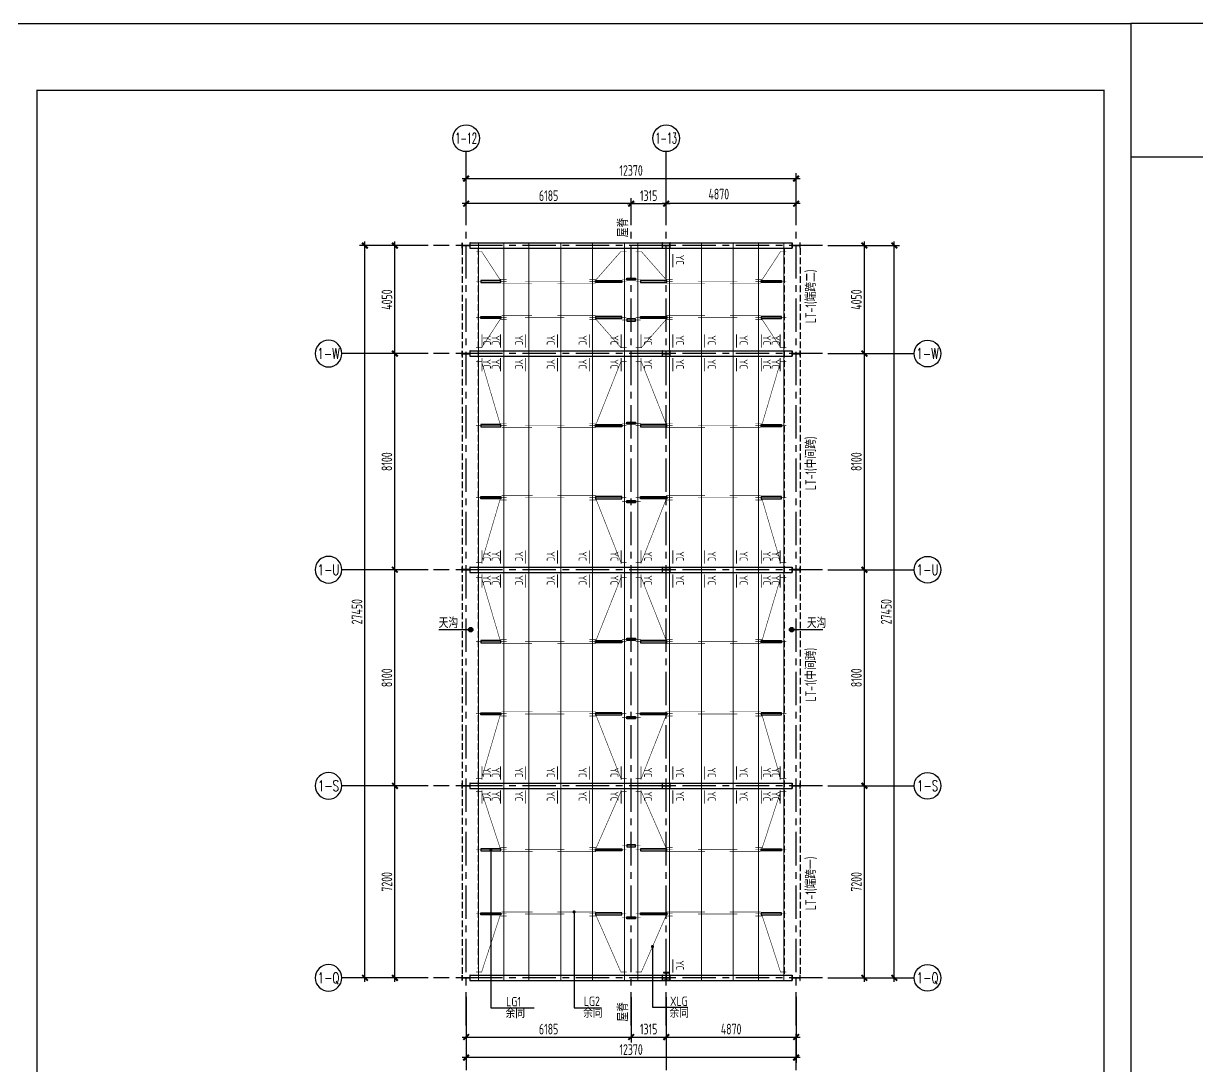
# Model space of a CAD drawing. Extents: x -321761 to 1215725, y 241863 to 438812.
# Drawn here: x 892213 to 936225, y 262166 to 301263 of the extents above; entities that cross this region are included whole.
import ezdxf
from ezdxf.enums import TextEntityAlignment as Align

# ---------------------------------------------------------------- set-up
doc = ezdxf.new("R2010")
doc.units = 0
doc.header["$LTSCALE"] = 1000
doc.linetypes.add('CENTER', pattern=[2, 1.25, -0.25, 0.25, -0.25])
doc.linetypes.add('DASH', pattern=[0.35, 0.25, -0.1])
doc.layers.get('0').update_dxf_attribs({"linetype": 'CONTINUOUS'})
doc.layers.get('Defpoints').update_dxf_attribs({"linetype": 'CONTINUOUS'})
for name, color, linetype in [('10014', 2, 'CONTINUOUS'), ('AXIS', 253, 'CENTER'), ('AXIS_NUM', 7, 'CONTINUOUS'), ('BORDER', 7, 'CONTINUOUS'), ('DIM', 3, 'CONTINUOUS'), ('DIM_LEAD', 3, 'CONTINUOUS'), ('PUB_TEXT', 7, 'CONTINUOUS'), ('图层3', 6, 'CENTER'), ('图层8', 3, 'CENTER'), ('屋面隅撑', 1, 'CONTINUOUS'), ('柱子', 3, 'CONTINUOUS'), ('标注文字', 3, 'CONTINUOUS'), ('檩条拉条', 253, 'CONTINUOUS')]:
    doc.layers.add(name, color=color, linetype=linetype)
doc.styles.add('TESSDREN', font='tssdeng.shx', dxfattribs={"width": 0.7, "height": 300, "bigfont": 'tssdchn.shx'})
doc.styles.add('TSSD_Axis', font='Complex.shx', dxfattribs={"width": 0.7, "bigfont": 'hztxt.shx'})
doc.styles.add('TSSD_Dimension', font='Tssdeng.shx', dxfattribs={"width": 0.7, "bigfont": 'hztxt.shx'})
doc.styles.add('TSSD_Rein', font='Tssdeng.shx', dxfattribs={"width": 0.7, "bigfont": 'hztxt.shx'})
doc.dimstyles.new('TSSD_100_100$0', dxfattribs={"dimtxt": 300, "dimasz": 100, "dimexe": 100, "dimexo": 300, "dimgap": 100, "dimtad": 1, "dimdec": 0, "dimzin": 0, "dimdsep": 46, "dimtxsty": 'TSSD_Dimension', "dimblk": 'ARCHTICK', "dimcen": 0, "dimdle": 100, "dimclrd": 3, "dimclre": 3, "dimclrt": 7, "dimazin": 0, "dimtfac": 1, "dimtdec": 0, "dimtix": 1, "dimtmove": 2, "dimatfit": 3, "dimldrblk": 'ARCHTICK', "dimfxl": 1, "dimtolj": 1, "dimtzin": 0, "dimarcsym": 0})

# ---------------------------------------------------------------- blocks, each defined once
blk = doc.blocks.new('ts_axno')
at = {"color": 0, "linetype": 'ByBlock', "lineweight": -2}
blk.add_circle((0, 0), 0.5, dxfattribs=at)
at = {"color": 0, "linetype": 'ByBlock', "lineweight": -2, "style": 'TSSD_Axis', "width": 0.7}
blk.add_attdef('A', text='', height=0.6, dxfattribs=at).set_placement((0, 0), align=Align.MIDDLE_CENTER)
blk = doc.blocks.new('_ArchTick')
at = {"color": 0, "linetype": 'ByBlock', "const_width": 0.5}
blk.add_lwpolyline([(-0.71, -0.71), (0.71, 0.71)], dxfattribs=at)
blk = doc.blocks.new('*D459')
at = {"layer": 'Defpoints', "color": 0}
for p in [(921966, 272688), (923737, 272688), (921966, 265488)]:
    blk.add_point(p, dxfattribs=at)
at = {"layer": 'DIM', "color": 3, "lineweight": -2}
for p, q in [((922366, 272688), (923937, 272688)), ((923737, 265338), (923737, 272838)), ((922366, 265488), (923937, 265488))]:
    blk.add_line(p, q, dxfattribs=at)
at = {"layer": 'DIM', "color": 3, "lineweight": -2, "xscale": 150, "yscale": 150, "zscale": 150}
for p, rotation in [((923737, 272688), 90), ((923737, 265488), 270)]:
    blk.add_blockref('_ArchTick', p, dxfattribs=dict(at, rotation=rotation))
at = {"layer": 'DIM', "color": 7, "insert": (923437, 269088), "char_height": 400, "attachment_point": 5, "rotation": 90, "style": 'TSSD_Dimension'}
blk.add_mtext('\\A1;7200', dxfattribs=at)
blk = doc.blocks.new('*D460')
at = {"layer": 'Defpoints', "color": 0}
for p in [(921966, 280788), (923737, 280788), (921966, 272688)]:
    blk.add_point(p, dxfattribs=at)
at = {"layer": 'DIM', "color": 3, "lineweight": -2}
for p, q in [((923737, 272538), (923737, 280938)), ((922366, 280788), (923937, 280788)), ((922366, 272688), (923937, 272688))]:
    blk.add_line(p, q, dxfattribs=at)
at = {"layer": 'DIM', "color": 3, "lineweight": -2, "xscale": 150, "yscale": 150, "zscale": 150}
for p, rotation in [((923737, 280788), 90), ((923737, 272688), 270)]:
    blk.add_blockref('_ArchTick', p, dxfattribs=dict(at, rotation=rotation))
at = {"layer": 'DIM', "color": 7, "insert": (923437, 276738), "char_height": 400, "attachment_point": 5, "rotation": 90, "style": 'TSSD_Dimension'}
blk.add_mtext('\\A1;8100', dxfattribs=at)
blk = doc.blocks.new('*D461')
at = {"layer": 'Defpoints', "color": 0}
for p in [(921966, 288888), (923737, 288888), (921966, 280788)]:
    blk.add_point(p, dxfattribs=at)
at = {"layer": 'DIM', "color": 3, "lineweight": -2}
for p, q in [((922366, 288888), (923937, 288888)), ((923737, 280638), (923737, 289038)), ((922366, 280788), (923937, 280788))]:
    blk.add_line(p, q, dxfattribs=at)
at = {"layer": 'DIM', "color": 3, "lineweight": -2, "xscale": 150, "yscale": 150, "zscale": 150}
for p, rotation in [((923737, 288888), 90), ((923737, 280788), 270)]:
    blk.add_blockref('_ArchTick', p, dxfattribs=dict(at, rotation=rotation))
at = {"layer": 'DIM', "color": 7, "insert": (923437, 284838), "char_height": 400, "attachment_point": 5, "rotation": 90, "style": 'TSSD_Dimension'}
blk.add_mtext('\\A1;8100', dxfattribs=at)
blk = doc.blocks.new('*D462')
at = {"layer": 'Defpoints', "color": 0}
for p in [(921966, 292938), (923737, 292938), (921966, 288888)]:
    blk.add_point(p, dxfattribs=at)
at = {"layer": 'DIM', "color": 3, "lineweight": -2}
for p, q in [((922366, 292938), (923937, 292938)), ((923737, 288738), (923737, 293088)), ((922366, 288888), (923937, 288888))]:
    blk.add_line(p, q, dxfattribs=at)
at = {"layer": 'DIM', "color": 3, "lineweight": -2, "xscale": 150, "yscale": 150, "zscale": 150}
for p, rotation in [((923737, 292938), 90), ((923737, 288888), 270)]:
    blk.add_blockref('_ArchTick', p, dxfattribs=dict(at, rotation=rotation))
at = {"layer": 'DIM', "color": 7, "insert": (923437, 290913), "char_height": 400, "attachment_point": 5, "rotation": 90, "style": 'TSSD_Dimension'}
blk.add_mtext('\\A1;4050', dxfattribs=at)
blk = doc.blocks.new('*D463')
at = {"layer": 'Defpoints', "color": 0}
for p in [(922266, 292938), (924859, 292938), (922114, 265488)]:
    blk.add_point(p, dxfattribs=at)
at = {"layer": 'DIM', "color": 3, "lineweight": -2}
for p, q in [((922666, 292938), (925059, 292938)), ((924859, 265338), (924859, 293088)), ((922514, 265488), (925059, 265488))]:
    blk.add_line(p, q, dxfattribs=at)
at = {"layer": 'DIM', "color": 3, "lineweight": -2, "xscale": 150, "yscale": 150, "zscale": 150}
for p, rotation in [((924859, 292938), 90), ((924859, 265488), 270)]:
    blk.add_blockref('_ArchTick', p, dxfattribs=dict(at, rotation=rotation))
at = {"layer": 'DIM', "color": 7, "insert": (924559, 279213), "char_height": 400, "attachment_point": 5, "rotation": 90, "style": 'TSSD_Dimension'}
blk.add_mtext('\\A1;27450', dxfattribs=at)
blk = doc.blocks.new('*D464')
at = {"layer": 'Defpoints', "color": 0}
for p in [(921177, 295452), (908807, 293396), (921177, 293396)]:
    blk.add_point(p, dxfattribs=at)
at = {"layer": 'DIM', "color": 3, "lineweight": -2}
for p, q in [((908657, 295452), (921327, 295452)), ((908807, 293796), (908807, 295652)), ((921177, 293796), (921177, 295652))]:
    blk.add_line(p, q, dxfattribs=at)
at = {"layer": 'DIM', "color": 3, "lineweight": -2, "xscale": 150, "yscale": 150, "zscale": 150, "rotation": 180}
blk.add_blockref('_ArchTick', (908807, 295452), dxfattribs=at)
at = {"layer": 'DIM', "color": 3, "lineweight": -2, "xscale": 150, "yscale": 150, "zscale": 150}
blk.add_blockref('_ArchTick', (921177, 295452), dxfattribs=at)
at = {"layer": 'DIM', "color": 7, "insert": (914992, 295752), "char_height": 400, "attachment_point": 5, "style": 'TSSD_Dimension'}
blk.add_mtext('\\A1;12370', dxfattribs=at)
blk = doc.blocks.new('rt34v')
blk.add_hatch(color=4).paths.add_polyline_path([(0, -100), (0, 100), (-8, 100), (-8, 3), (-292, 3), (-292, 100), (-300, 100), (-300, -100), (-292, -100), (-292, -3), (-8, -3), (-8, -100)])
at = {"layer": '图层3', "color": 3}
blk.add_lwpolyline([(0, -100), (0, 100), (-8, 100), (-8, 3), (-292, 3), (-292, 100), (-300, 100), (-300, -100), (-292, -100), (-292, -3), (-8, -3), (-8, -100), (0, -100), (0, 100)], dxfattribs=at)
blk = doc.blocks.new('*D465')
at = {"layer": 'Defpoints', "color": 0}
for p in [(906136, 272688), (907781, 272688), (907781, 265488)]:
    blk.add_point(p, dxfattribs=at)
at = {"layer": 'DIM', "color": 3, "lineweight": -2}
for p, q in [((907381, 272688), (905936, 272688)), ((906136, 265338), (906136, 272838)), ((907381, 265488), (905936, 265488))]:
    blk.add_line(p, q, dxfattribs=at)
at = {"layer": 'DIM', "color": 3, "lineweight": -2, "xscale": 150, "yscale": 150, "zscale": 150}
for p, rotation in [((906136, 272688), 90), ((906136, 265488), 270)]:
    blk.add_blockref('_ArchTick', p, dxfattribs=dict(at, rotation=rotation))
at = {"layer": 'DIM', "color": 7, "insert": (905836, 269088), "char_height": 400, "attachment_point": 5, "rotation": 90, "style": 'TSSD_Dimension'}
blk.add_mtext('\\A1;7200', dxfattribs=at)
blk = doc.blocks.new('*D466')
at = {"layer": 'Defpoints', "color": 0}
for p in [(906136, 280788), (907781, 280788), (907781, 272688)]:
    blk.add_point(p, dxfattribs=at)
at = {"layer": 'DIM', "color": 3, "lineweight": -2}
for p, q in [((906136, 272538), (906136, 280938)), ((907381, 280788), (905936, 280788)), ((907381, 272688), (905936, 272688))]:
    blk.add_line(p, q, dxfattribs=at)
at = {"layer": 'DIM', "color": 3, "lineweight": -2, "xscale": 150, "yscale": 150, "zscale": 150}
for p, rotation in [((906136, 280788), 90), ((906136, 272688), 270)]:
    blk.add_blockref('_ArchTick', p, dxfattribs=dict(at, rotation=rotation))
at = {"layer": 'DIM', "color": 7, "insert": (905836, 276738), "char_height": 400, "attachment_point": 5, "rotation": 90, "style": 'TSSD_Dimension'}
blk.add_mtext('\\A1;8100', dxfattribs=at)
blk = doc.blocks.new('*D467')
at = {"layer": 'Defpoints', "color": 0}
for p in [(906136, 288888), (907781, 288888), (907781, 280788)]:
    blk.add_point(p, dxfattribs=at)
at = {"layer": 'DIM', "color": 3, "lineweight": -2}
for p, q in [((907381, 288888), (905936, 288888)), ((906136, 280638), (906136, 289038)), ((907381, 280788), (905936, 280788))]:
    blk.add_line(p, q, dxfattribs=at)
at = {"layer": 'DIM', "color": 3, "lineweight": -2, "xscale": 150, "yscale": 150, "zscale": 150}
for p, rotation in [((906136, 288888), 90), ((906136, 280788), 270)]:
    blk.add_blockref('_ArchTick', p, dxfattribs=dict(at, rotation=rotation))
at = {"layer": 'DIM', "color": 7, "insert": (905836, 284838), "char_height": 400, "attachment_point": 5, "rotation": 90, "style": 'TSSD_Dimension'}
blk.add_mtext('\\A1;8100', dxfattribs=at)
blk = doc.blocks.new('*D468')
at = {"layer": 'Defpoints', "color": 0}
for p in [(906136, 292938), (907781, 292938), (907781, 288888)]:
    blk.add_point(p, dxfattribs=at)
at = {"layer": 'DIM', "color": 3, "lineweight": -2}
for p, q in [((907381, 292938), (905936, 292938)), ((906136, 288738), (906136, 293088)), ((907381, 288888), (905936, 288888))]:
    blk.add_line(p, q, dxfattribs=at)
at = {"layer": 'DIM', "color": 3, "lineweight": -2, "xscale": 150, "yscale": 150, "zscale": 150}
for p, rotation in [((906136, 292938), 90), ((906136, 288888), 270)]:
    blk.add_blockref('_ArchTick', p, dxfattribs=dict(at, rotation=rotation))
at = {"layer": 'DIM', "color": 7, "insert": (905836, 290913), "char_height": 400, "attachment_point": 5, "rotation": 90, "style": 'TSSD_Dimension'}
blk.add_mtext('\\A1;4050', dxfattribs=at)
blk = doc.blocks.new('*D469')
at = {"layer": 'Defpoints', "color": 0}
for p in [(905015, 292938), (907481, 292938), (907633, 265488)]:
    blk.add_point(p, dxfattribs=at)
at = {"layer": 'DIM', "color": 3, "lineweight": -2}
for p, q in [((907081, 292938), (904815, 292938)), ((905015, 265338), (905015, 293088)), ((907233, 265488), (904815, 265488))]:
    blk.add_line(p, q, dxfattribs=at)
at = {"layer": 'DIM', "color": 3, "lineweight": -2, "xscale": 150, "yscale": 150, "zscale": 150}
for p, rotation in [((905015, 292938), 90), ((905015, 265488), 270)]:
    blk.add_blockref('_ArchTick', p, dxfattribs=dict(at, rotation=rotation))
at = {"layer": 'DIM', "color": 7, "insert": (904715, 279213), "char_height": 400, "attachment_point": 5, "rotation": 90, "style": 'TSSD_Dimension'}
blk.add_mtext('\\A1;27450', dxfattribs=at)
blk = doc.blocks.new('*D470')
at = {"layer": 'Defpoints', "color": 0}
for p in [(908807, 294509), (908807, 293424), (914992, 293424)]:
    blk.add_point(p, dxfattribs=at)
at = {"layer": 'DIM', "color": 3, "lineweight": -2}
for p, q in [((915142, 294509), (908657, 294509)), ((908807, 293824), (908807, 294709)), ((914992, 293824), (914992, 294709))]:
    blk.add_line(p, q, dxfattribs=at)
at = {"layer": 'DIM', "color": 3, "lineweight": -2, "xscale": 150, "yscale": 150, "zscale": 150, "rotation": 180}
blk.add_blockref('_ArchTick', (908807, 294509), dxfattribs=at)
at = {"layer": 'DIM', "color": 3, "lineweight": -2, "xscale": 150, "yscale": 150, "zscale": 150}
blk.add_blockref('_ArchTick', (914992, 294509), dxfattribs=at)
at = {"layer": 'DIM', "color": 7, "insert": (911899, 294809), "char_height": 400, "attachment_point": 5, "style": 'TSSD_Dimension'}
blk.add_mtext('\\A1;6185', dxfattribs=at)
blk = doc.blocks.new('*D471')
at = {"layer": 'Defpoints', "color": 0}
for p in [(908807, 265170), (914992, 265170), (914992, 263269)]:
    blk.add_point(p, dxfattribs=at)
at = {"layer": 'DIM', "color": 3, "lineweight": -2}
for p, q in [((908807, 264770), (908807, 263069)), ((914992, 264770), (914992, 263069)), ((908657, 263269), (915142, 263269))]:
    blk.add_line(p, q, dxfattribs=at)
at = {"layer": 'DIM', "color": 3, "lineweight": -2, "xscale": 150, "yscale": 150, "zscale": 150, "rotation": 180}
blk.add_blockref('_ArchTick', (908807, 263269), dxfattribs=at)
at = {"layer": 'DIM', "color": 3, "lineweight": -2, "xscale": 150, "yscale": 150, "zscale": 150}
blk.add_blockref('_ArchTick', (914992, 263269), dxfattribs=at)
at = {"layer": 'DIM', "color": 7, "insert": (911899, 263569), "char_height": 400, "attachment_point": 5, "style": 'TSSD_Dimension'}
blk.add_mtext('\\A1;6185', dxfattribs=at)
blk = doc.blocks.new('*D472')
at = {"layer": 'Defpoints', "color": 0}
for p in [(908807, 265172), (921177, 265172), (908807, 262500)]:
    blk.add_point(p, dxfattribs=at)
at = {"layer": 'DIM', "color": 3, "lineweight": -2}
for p, q in [((908807, 264772), (908807, 262300)), ((921177, 264772), (921177, 262300)), ((921327, 262500), (908657, 262500))]:
    blk.add_line(p, q, dxfattribs=at)
at = {"layer": 'DIM', "color": 3, "lineweight": -2, "xscale": 150, "yscale": 150, "zscale": 150, "rotation": 180}
blk.add_blockref('_ArchTick', (908807, 262500), dxfattribs=at)
at = {"layer": 'DIM', "color": 3, "lineweight": -2, "xscale": 150, "yscale": 150, "zscale": 150}
blk.add_blockref('_ArchTick', (921177, 262500), dxfattribs=at)
at = {"layer": 'DIM', "color": 7, "insert": (914992, 262800), "char_height": 400, "attachment_point": 5, "style": 'TSSD_Dimension'}
blk.add_mtext('\\A1;12370', dxfattribs=at)
blk = doc.blocks.new('*D473')
at = {"layer": 'Defpoints', "color": 0}
for p in [(916307, 294509), (916307, 293424), (921177, 293424)]:
    blk.add_point(p, dxfattribs=at)
at = {"layer": 'DIM', "color": 3, "lineweight": -2}
for p, q in [((921327, 294509), (916157, 294509)), ((916307, 293824), (916307, 294709)), ((921177, 293824), (921177, 294709))]:
    blk.add_line(p, q, dxfattribs=at)
at = {"layer": 'DIM', "color": 3, "lineweight": -2, "xscale": 150, "yscale": 150, "zscale": 150, "rotation": 180}
blk.add_blockref('_ArchTick', (916307, 294509), dxfattribs=at)
at = {"layer": 'DIM', "color": 3, "lineweight": -2, "xscale": 150, "yscale": 150, "zscale": 150}
blk.add_blockref('_ArchTick', (921177, 294509), dxfattribs=at)
at = {"layer": 'DIM', "color": 7, "insert": (918280, 294868), "char_height": 400, "attachment_point": 5, "style": 'TSSD_Dimension'}
blk.add_mtext('\\A1;4870', dxfattribs=at)
blk = doc.blocks.new('*D474')
at = {"layer": 'Defpoints', "color": 0}
for p in [(916307, 265170), (921177, 265170), (921177, 263269)]:
    blk.add_point(p, dxfattribs=at)
at = {"layer": 'DIM', "color": 3, "lineweight": -2}
for p, q in [((916307, 264770), (916307, 263069)), ((921177, 264770), (921177, 263069)), ((916157, 263269), (921327, 263269))]:
    blk.add_line(p, q, dxfattribs=at)
at = {"layer": 'DIM', "color": 3, "lineweight": -2, "xscale": 150, "yscale": 150, "zscale": 150, "rotation": 180}
blk.add_blockref('_ArchTick', (916307, 263269), dxfattribs=at)
at = {"layer": 'DIM', "color": 3, "lineweight": -2, "xscale": 150, "yscale": 150, "zscale": 150}
blk.add_blockref('_ArchTick', (921177, 263269), dxfattribs=at)
at = {"layer": 'DIM', "color": 7, "insert": (918742, 263569), "char_height": 400, "attachment_point": 5, "style": 'TSSD_Dimension'}
blk.add_mtext('\\A1;4870', dxfattribs=at)
blk = doc.blocks.new('*D475')
at = {"layer": 'Defpoints', "color": 0}
for p in [(914992, 265170), (916307, 265170), (916307, 263269)]:
    blk.add_point(p, dxfattribs=at)
at = {"layer": 'DIM', "color": 3, "lineweight": -2}
for p, q in [((914992, 264770), (914992, 263069)), ((916307, 264770), (916307, 263069)), ((914842, 263269), (916457, 263269))]:
    blk.add_line(p, q, dxfattribs=at)
at = {"layer": 'DIM', "color": 3, "lineweight": -2, "xscale": 150, "yscale": 150, "zscale": 150, "rotation": 180}
blk.add_blockref('_ArchTick', (914992, 263269), dxfattribs=at)
at = {"layer": 'DIM', "color": 3, "lineweight": -2, "xscale": 150, "yscale": 150, "zscale": 150}
blk.add_blockref('_ArchTick', (916307, 263269), dxfattribs=at)
at = {"layer": 'DIM', "color": 7, "insert": (915649, 263569), "char_height": 400, "attachment_point": 5, "style": 'TSSD_Dimension'}
blk.add_mtext('\\A1;1315', dxfattribs=at)
blk = doc.blocks.new('*D476')
at = {"layer": 'Defpoints', "color": 0}
for p in [(916307, 294509), (914992, 293424), (916307, 293424)]:
    blk.add_point(p, dxfattribs=at)
at = {"layer": 'DIM', "color": 3, "lineweight": -2}
for p, q in [((914842, 294509), (916457, 294509)), ((914992, 293824), (914992, 294709)), ((916307, 293824), (916307, 294709))]:
    blk.add_line(p, q, dxfattribs=at)
at = {"layer": 'DIM', "color": 3, "lineweight": -2, "xscale": 150, "yscale": 150, "zscale": 150, "rotation": 180}
blk.add_blockref('_ArchTick', (914992, 294509), dxfattribs=at)
at = {"layer": 'DIM', "color": 3, "lineweight": -2, "xscale": 150, "yscale": 150, "zscale": 150}
blk.add_blockref('_ArchTick', (916307, 294509), dxfattribs=at)
at = {"layer": 'DIM', "color": 7, "insert": (915649, 294809), "char_height": 400, "attachment_point": 5, "style": 'TSSD_Dimension'}
blk.add_mtext('\\A1;1315', dxfattribs=at)

msp = doc.modelspace()

# ---------------------------------------------------------------- hatches: boundary and pattern name
at = {"layer": '柱子'}
h = msp.add_hatch(color=0, dxfattribs=at)
edge = h.paths.add_edge_path()
edge.add_arc((908976.8, 278541.5), 86.2, 0, 360)
h = msp.add_hatch(color=0, dxfattribs=at)
edge = h.paths.add_edge_path()
edge.add_arc((921013.6, 278541.5), 86.2, 0, 360)

# ---------------------------------------------------------------- linework, layer by layer
at = {"layer": '10014', "const_width": 35}
for points in [[(909270.2, 265388.5), (909270.2, 293038.5)], [(910215.4, 265388.5), (910215.4, 293038.5)], [(911160.7, 265388.5), (911160.7, 293038.5)], [(912354.8, 265388.5), (912354.8, 293038.5)], [(913548.8, 265388.5), (913548.8, 293038.5)], [(914742.9, 265388.5), (914742.9, 293038.5)], [(915240.4, 265388.5), (915240.4, 293038.5)], [(916434.4, 265388.5), (916434.4, 293038.5)], [(917628.5, 265388.5), (917628.5, 293038.5)], [(918822.5, 265388.5), (918822.5, 293038.5)], [(919767.8, 265388.5), (919767.8, 293038.5)], [(920713.1, 265388.5), (920713.1, 293038.5)]]:
    msp.add_lwpolyline(points, dxfattribs=at)
at = {"layer": 'AXIS', "color": 3, "linetype": 'ByBlock'}
for p, q in [((908806.6, 294339.3), (908806.6, 296459.8)), ((916306.6, 294339.3), (916306.6, 296459.8)), ((906477.7, 288888.5), (904149.1, 288888.5)), ((923129.5, 288888.5), (925605.7, 288888.5)), ((906477.7, 280788.5), (904149.1, 280788.5)), ((923129.5, 280788.5), (925605.7, 280788.5)), ((906477.7, 272688.5), (904149.1, 272688.5)), ((923129.5, 272688.5), (925605.7, 272688.5)), ((906477.7, 265488.5), (904149.1, 265488.5)), ((923129.5, 265488.5), (925605.7, 265488.5)), ((908806.6, 263715.4), (908806.6, 262031.2)), ((916306.6, 263715.4), (916306.6, 262031.2))]:
    msp.add_line(p, q, dxfattribs=at)
at = {"layer": 'AXIS'}
for p, q in [((908806.6, 263706.4), (908806.6, 294398.3)), ((914991.6, 263706.4), (914991.6, 294398.3)), ((916306.6, 263706.4), (916306.6, 294398.3)), ((921176.6, 263706.4), (921176.6, 294398.3)), ((922167.8, 292938.5), (907578.7, 292938.5)), ((922167.8, 288888.5), (907578.7, 288888.5)), ((922167.8, 280788.5), (907578.7, 280788.5)), ((922167.8, 272688.5), (907578.7, 272688.5)), ((922167.8, 265488.5), (907578.7, 265488.5))]:
    msp.add_line(p, q, dxfattribs=at)
at = {"layer": 'BORDER'}
msp.add_lwpolyline([(891725.4, 241862.6), (891725.4, 301262.6), (933725.4, 301262.6), (933725.4, 241862.6)], close=True, dxfattribs=at)
at = {"layer": 'BORDER', "const_width": 50}
msp.add_lwpolyline([(892725.4, 242862.6), (892725.4, 298762.6), (932725.4, 298762.6), (932725.4, 242862.6)], close=True, dxfattribs=at)
at = {"layer": 'DIM'}
msp.add_line((921176.6, 262031.2), (921176.6, 263389.5), dxfattribs=at)
at = {"layer": 'DIM_LEAD', "const_width": 60}
for points in [[(909732.2, 270255.5, 1), (909732.2, 270315.5, 1)], [(909733.2, 267861.1, 1), (909733.2, 267921.1, 1)], [(912823.6, 267959.6, 1), (912883.6, 267959.6, 1)], [(915763.5, 266661, 1), (915823.5, 266661, 1)]]:
    msp.add_lwpolyline(points, format="xyb", close=True, dxfattribs=at)
at = {"layer": 'DIM_LEAD', "color": 0}
msp.add_lwpolyline([(909732.2, 270289.5), (909732.2, 264371.2)], dxfattribs=at)
at = {"layer": '图层8', "color": 0, "linetype": 'ByBlock'}
for p, q in [((908956.6, 293038.5), (921026.6, 293038.5)), ((908956.6, 292838.5), (921026.6, 292838.5)), ((908956.6, 288988.5), (921026.6, 288988.5)), ((908956.6, 288788.5), (921026.6, 288788.5)), ((908956.6, 280888.5), (921026.6, 280888.5)), ((908956.6, 280688.5), (921026.6, 280688.5)), ((908956.6, 272788.5), (921026.6, 272788.5)), ((908956.6, 272588.5), (921026.6, 272588.5)), ((908956.6, 265588.5), (921026.6, 265588.5)), ((908956.6, 265388.5), (921026.6, 265388.5))]:
    msp.add_line(p, q, dxfattribs=at)
at = {"layer": '图层8', "linetype": 'ByBlock'}
msp.add_lwpolyline([(933725.4, 296262.6), (938725.4, 296262.6), (938725.4, 301262.6), (933725.4, 301262.6)], close=True, dxfattribs=at)
at = {"layer": '屋面隅撑', "const_width": 30}
for points in [[(916556.3, 292127.7), (916556.3, 292627.7)], [(909402.3, 289114.8), (909402.3, 289614.8)], [(910093.6, 289114.8), (910093.6, 289614.8)], [(911038.9, 289114.8), (911038.9, 289614.8)], [(912232.9, 289114.8), (912232.9, 289614.8)], [(913426.9, 289114.8), (913426.9, 289614.8)], [(914621, 289114.8), (914621, 289614.8)], [(915362.2, 289114.8), (915362.2, 289614.8)], [(916556.3, 289114.8), (916556.3, 289614.8)], [(917750.3, 289114.8), (917750.3, 289614.8)], [(918944.4, 289114.8), (918944.4, 289614.8)], [(919889.7, 289114.8), (919889.7, 289614.8)], [(920581, 289114.8), (920581, 289614.8)], [(909402.3, 288218.9), (909402.3, 288718.9)], [(910093.6, 288218.9), (910093.6, 288718.9)], [(911038.9, 288218.9), (911038.9, 288718.9)], [(912232.9, 288218.9), (912232.9, 288718.9)], [(913426.9, 288218.9), (913426.9, 288718.9)], [(914621, 288218.9), (914621, 288718.9)], [(915362.2, 288218.9), (915362.2, 288718.9)], [(916556.3, 288218.9), (916556.3, 288718.9)], [(917750.3, 288218.9), (917750.3, 288718.9)], [(918944.4, 288218.9), (918944.4, 288718.9)], [(919889.7, 288218.9), (919889.7, 288718.9)], [(920581, 288218.9), (920581, 288718.9)], [(909402.3, 281014.8), (909402.3, 281514.8)], [(910093.6, 281014.8), (910093.6, 281514.8)], [(911038.9, 281014.8), (911038.9, 281514.8)], [(912232.9, 281014.8), (912232.9, 281514.8)], [(913426.9, 281014.8), (913426.9, 281514.8)], [(914621, 281014.8), (914621, 281514.8)], [(915362.2, 281014.8), (915362.2, 281514.8)], [(916556.3, 281014.8), (916556.3, 281514.8)], [(917750.3, 281014.8), (917750.3, 281514.8)], [(918944.4, 281014.8), (918944.4, 281514.8)], [(919889.7, 281014.8), (919889.7, 281514.8)], [(920581, 281014.8), (920581, 281514.8)], [(909402.3, 280118.9), (909402.3, 280618.9)], [(910093.6, 280118.9), (910093.6, 280618.9)], [(911038.9, 280118.9), (911038.9, 280618.9)], [(912232.9, 280118.9), (912232.9, 280618.9)], [(913426.9, 280118.9), (913426.9, 280618.9)], [(914621, 280118.9), (914621, 280618.9)], [(915362.2, 280118.9), (915362.2, 280618.9)], [(916556.3, 280118.9), (916556.3, 280618.9)], [(917750.3, 280118.9), (917750.3, 280618.9)], [(918944.4, 280118.9), (918944.4, 280618.9)], [(919889.7, 280118.9), (919889.7, 280618.9)], [(920581, 280118.9), (920581, 280618.9)], [(909402.3, 272914.8), (909402.3, 273414.8)], [(910093.6, 272914.8), (910093.6, 273414.8)], [(911038.9, 272914.8), (911038.9, 273414.8)], [(912232.9, 272914.8), (912232.9, 273414.8)], [(913426.9, 272914.8), (913426.9, 273414.8)], [(914621, 272914.8), (914621, 273414.8)], [(915362.2, 272914.8), (915362.2, 273414.8)], [(916556.3, 272914.8), (916556.3, 273414.8)], [(917750.3, 272914.8), (917750.3, 273414.8)], [(918944.4, 272914.8), (918944.4, 273414.8)], [(919889.7, 272914.8), (919889.7, 273414.8)], [(920581, 272914.8), (920581, 273414.8)], [(909402.3, 272018.9), (909402.3, 272518.9)], [(910093.6, 272018.9), (910093.6, 272518.9)], [(911038.9, 272018.9), (911038.9, 272518.9)], [(912232.9, 272018.9), (912232.9, 272518.9)], [(913426.9, 272018.9), (913426.9, 272518.9)], [(914621, 272018.9), (914621, 272518.9)], [(915362.2, 272018.9), (915362.2, 272518.9)], [(916556.3, 272018.9), (916556.3, 272518.9)], [(917750.3, 272018.9), (917750.3, 272518.9)], [(918944.4, 272018.9), (918944.4, 272518.9)], [(919889.7, 272018.9), (919889.7, 272518.9)], [(920581, 272018.9), (920581, 272518.9)], [(916556.3, 265685), (916556.3, 266185)]]:
    msp.add_lwpolyline(points, dxfattribs=at)
at = {"layer": '柱子', "linetype": 'DASH'}
for p, q in [((908656.6, 292838.5), (908656.6, 265588.5)), ((909256.6, 292838.5), (909256.6, 265829.1)), ((920726.6, 292838.5), (920726.6, 265588.5)), ((921326.6, 292838.5), (921326.6, 265588.5))]:
    msp.add_line(p, q, dxfattribs=at)
at = {"layer": '柱子'}
for p, q in [((907786.2, 278541.5), (908890.6, 278541.5)), ((921099.7, 278541.5), (922182.4, 278541.5))]:
    msp.add_line(p, q, dxfattribs=at)
at = {"layer": '柱子', "color": 0}
for p, q in [((912853.6, 267959.6), (912853.6, 264369.5)), ((915793.5, 266661), (915793.5, 264388.2)), ((909732.2, 264371.2), (911362.6, 264371.2)), ((912853.6, 264369.5), (913883.3, 264369.5)), ((915793.5, 264388.2), (917106.4, 264388.2))]:
    msp.add_line(p, q, dxfattribs=at)
at = {"layer": '柱子'}
for centre in [(908976.8, 278541.5), (921013.6, 278541.5)]:
    msp.add_circle(centre, 86.2, dxfattribs=at)
at = {"layer": '檩条拉条', "color": 1, "const_width": 20}
for points in [[(909173.2, 292715.8), (909388.1, 292715.8), (910073, 291668.9), (910329.8, 291668.9)], [(914823, 292715.8), (914608.2, 292715.8), (913688, 291668.9), (913431.1, 291668.9)], [(915160.3, 292715.8), (915375.1, 292715.8), (916295.3, 291668.9), (916552.1, 291668.9)], [(920810, 292715.8), (920595.2, 292715.8), (919910.3, 291668.9), (919653.4, 291668.9)], [(909177.9, 291589.1), (910329.9, 291588.5)], [(910134.1, 291513.7), (911281.5, 291513.7)], [(911015.4, 291591.8), (912483, 291591.8)], [(912222.3, 291513.7), (913660.3, 291513.7)], [(914818.3, 291589.1), (913431.1, 291588.5)], [(914655.4, 291678.6), (915348, 291677.9)], [(915164.9, 291589.1), (916552.2, 291588.5)], [(917760.9, 291513.7), (916322.9, 291513.7)], [(918967.9, 291591.8), (917500.2, 291591.8)], [(919849.1, 291513.7), (918701.8, 291513.7)], [(920805.3, 291589.1), (919653.4, 291588.5)], [(909173.2, 289111.1), (909388.1, 289111.1), (910073, 290158), (910329.8, 290158)], [(909177.9, 290237.8), (910329.9, 290238.5)], [(910134.1, 290313.2), (911281.5, 290313.2)], [(911015.4, 290235.1), (912483, 290235.1)], [(912222.3, 290313.2), (913660.3, 290313.2)], [(914818.3, 290237.8), (913431.1, 290238.5)], [(914823, 289111.1), (914608.2, 289111.1), (913688, 290158), (913431.1, 290158)], [(914655.4, 290148.3), (915348, 290149)], [(915160.3, 289111.1), (915375.1, 289111.1), (916295.3, 290158), (916552.1, 290158)], [(915164.9, 290237.8), (916552.2, 290238.5)], [(917760.9, 290313.2), (916322.9, 290313.2)], [(918967.9, 290235.1), (917500.2, 290235.1)], [(919849.1, 290313.2), (918701.8, 290313.2)], [(920805.3, 290237.8), (919653.4, 290238.5)], [(920810, 289111.1), (920595.2, 289111.1), (919910.3, 290158), (919653.4, 290158)], [(909173.2, 288586.3), (909388.1, 288586.3), (910073, 286268.9), (910329.8, 286268.9)], [(914823, 288586.3), (914608.2, 288586.3), (913688, 286268.9), (913431.1, 286268.9)], [(915160.3, 288586.3), (915375.1, 288586.3), (916295.3, 286268.9), (916552.1, 286268.9)], [(920810, 288586.3), (920595.2, 288586.3), (919910.3, 286268.9), (919653.4, 286268.9)], [(909177.9, 286189.1), (910329.9, 286188.5)], [(910134.1, 286113.7), (911281.5, 286113.7)], [(911015.4, 286191.8), (912483, 286191.8)], [(912222.3, 286113.7), (913660.3, 286113.7)], [(914818.3, 286189.1), (913431.1, 286188.5)], [(914655.4, 286278.6), (915348, 286277.9)], [(915164.9, 286189.1), (916552.2, 286188.5)], [(917760.9, 286113.7), (916322.9, 286113.7)], [(918967.9, 286191.8), (917500.2, 286191.8)], [(919849.1, 286113.7), (918701.8, 286113.7)], [(920805.3, 286189.1), (919653.4, 286188.5)], [(909177.9, 283489.1), (910329.9, 283488.5)], [(910134.1, 283559.6), (911300.6, 283559.6)], [(911015.4, 283481.3), (912483, 283481.3)], [(912222.3, 283559.6), (913679.5, 283559.6)], [(914818.3, 283489.1), (913431.1, 283488.5)], [(915164.9, 283489.1), (916552.2, 283488.5)], [(917760.9, 283559.6), (916303.8, 283559.6)], [(918967.9, 283481.3), (917500.2, 283481.3)], [(919849.1, 283559.6), (918682.6, 283559.6)], [(920805.3, 283489.1), (919653.4, 283488.5)], [(909173.2, 281066.8), (909388.1, 281066.8), (910073, 283404.4), (910329.8, 283404.4)], [(914823, 281066.8), (914608.2, 281066.8), (913688, 283404.4), (913431.1, 283404.4)], [(914655.4, 283340.1), (915348, 283339.5)], [(915160.3, 281066.8), (915375.1, 281066.8), (916295.3, 283404.4), (916552.1, 283404.4)], [(920810, 281066.8), (920595.2, 281066.8), (919910.3, 283404.4), (919653.4, 283404.4)], [(909173.2, 280486.3), (909388.1, 280486.3), (910073, 278168.9), (910329.8, 278168.9)], [(914823, 280486.3), (914608.2, 280486.3), (913688, 278168.9), (913431.1, 278168.9)], [(915160.3, 280486.3), (915375.1, 280486.3), (916295.3, 278168.9), (916552.1, 278168.9)], [(920810, 280486.3), (920595.2, 280486.3), (919910.3, 278168.9), (919653.4, 278168.9)], [(914655.4, 278178.6), (915348, 278177.9)], [(909177.9, 278089.1), (910329.9, 278088.5)], [(910134.1, 278013.7), (911281.5, 278013.7)], [(911015.4, 278091.8), (912483, 278091.8)], [(912222.3, 278013.7), (913660.3, 278013.7)], [(914818.3, 278089.1), (913431.1, 278088.5)], [(915164.9, 278089.1), (916552.2, 278088.5)], [(917760.9, 278013.7), (916322.9, 278013.7)], [(918967.9, 278091.8), (917500.2, 278091.8)], [(919849.1, 278013.7), (918701.8, 278013.7)], [(920805.3, 278089.1), (919653.4, 278088.5)], [(909173.2, 272966.8), (909388.1, 272966.8), (910073, 275304.4), (910329.8, 275304.4)], [(909177.9, 275389.1), (910329.9, 275388.5)], [(910134.1, 275459.6), (911300.6, 275459.6)], [(911015.4, 275381.3), (912483, 275381.3)], [(912222.3, 275459.6), (913679.5, 275459.6)], [(914818.3, 275389.1), (913431.1, 275388.5)], [(914823, 272966.8), (914608.2, 272966.8), (913688, 275304.4), (913431.1, 275304.4)], [(914655.4, 275240.1), (915348, 275239.5)], [(915160.3, 272966.8), (915375.1, 272966.8), (916295.3, 275304.4), (916552.1, 275304.4)], [(915164.9, 275389.1), (916552.2, 275388.5)], [(917760.9, 275459.6), (916303.8, 275459.6)], [(918967.9, 275381.3), (917500.2, 275381.3)], [(919849.1, 275459.6), (918682.6, 275459.6)], [(920805.3, 275389.1), (919653.4, 275388.5)], [(920810, 272966.8), (920595.2, 272966.8), (919910.3, 275304.4), (919653.4, 275304.4)], [(909173.2, 272469.4), (909388.1, 272469.4), (910073, 270372.5), (910329.8, 270372.5)], [(914823, 272469.4), (914608.2, 272469.4), (913688, 270372.5), (913431.1, 270372.5)], [(915160.3, 272469.4), (915375.1, 272469.4), (916295.3, 270372.5), (916552.1, 270372.5)], [(920810, 272469.4), (920595.2, 272469.4), (919910.3, 270372.5), (919653.4, 270372.5)], [(909177.9, 270287.8), (910329.9, 270288.5)], [(911015.4, 270295.7), (912483, 270295.7)], [(914818.3, 270287.8), (913431.1, 270288.5)], [(914655.4, 270436.8), (915348, 270437.4)], [(915164.9, 270287.8), (916552.2, 270288.5)], [(918967.9, 270295.7), (917500.2, 270295.7)], [(920805.3, 270287.8), (919653.4, 270288.5)], [(910134.1, 270217.3), (911300.6, 270217.3)], [(912222.3, 270217.3), (913679.5, 270217.3)], [(917760.9, 270217.3), (916303.8, 270217.3)], [(919849.1, 270217.3), (918682.6, 270217.3)], [(909173.2, 265707.5), (909388.1, 265707.5), (910073, 267804.4), (910329.8, 267804.4)], [(909177.9, 267889.1), (910329.9, 267888.5)], [(910134.1, 267959.6), (911300.6, 267959.6)], [(911015.4, 267881.3), (912483, 267881.3)], [(912222.3, 267959.6), (913679.5, 267959.6)], [(914818.3, 267889.1), (913431.1, 267888.5)], [(914823, 265707.5), (914608.2, 265707.5), (913688, 267804.4), (913431.1, 267804.4)], [(914655.4, 267740.1), (915348, 267739.5)], [(915160.3, 265707.5), (915375.1, 265707.5), (916295.3, 267804.4), (916552.1, 267804.4)], [(915164.9, 267889.1), (916552.2, 267888.5)], [(917760.9, 267959.6), (916303.8, 267959.6)], [(918967.9, 267881.3), (917500.2, 267881.3)], [(919849.1, 267959.6), (918682.6, 267959.6)], [(920805.3, 267889.1), (919653.4, 267888.5)], [(920810, 265707.5), (920595.2, 265707.5), (919910.3, 267804.4), (919653.4, 267804.4)]]:
    msp.add_lwpolyline(points, dxfattribs=at)
at = {"layer": '檩条拉条', "color": 3}
for points in [[(909352.7, 291628.8), (909352.5, 291548.8), (910110.1, 291548.8), (910110.2, 291628.8)], [(914643.6, 291628.8), (914643.7, 291548.8), (913650.8, 291548.8), (913650.7, 291628.8)], [(914830, 291638.3), (914830.1, 291718.3), (915154, 291718.3), (915153.9, 291638.3)], [(915339.7, 291628.8), (915339.6, 291548.8), (916332.4, 291548.8), (916332.5, 291628.8)], [(920630.6, 291628.8), (920630.7, 291548.8), (919873.1, 291548.8), (919873, 291628.8)], [(909352.7, 290198.1), (909352.5, 290278.1), (910110.1, 290278.1), (910110.2, 290198.1)], [(914643.6, 290198.1), (914643.7, 290278.1), (913650.8, 290278.1), (913650.7, 290198.1)], [(914830, 290188.6), (914830.1, 290108.6), (915154, 290108.6), (915153.9, 290188.6)], [(915339.7, 290198.1), (915339.6, 290278.1), (916332.4, 290278.1), (916332.5, 290198.1)], [(920630.6, 290198.1), (920630.7, 290278.1), (919873.1, 290278.1), (919873, 290198.1)], [(909352.7, 286228.8), (909352.5, 286148.8), (910110.1, 286148.8), (910110.2, 286228.8)], [(914643.6, 286228.8), (914643.7, 286148.8), (913650.8, 286148.8), (913650.7, 286228.8)], [(914830, 286238.3), (914830.1, 286318.3), (915154, 286318.3), (915153.9, 286238.3)], [(915339.7, 286228.8), (915339.6, 286148.8), (916332.4, 286148.8), (916332.5, 286228.8)], [(920630.6, 286228.8), (920630.7, 286148.8), (919873.1, 286148.8), (919873, 286228.8)], [(909352.5, 283448.8), (909352.7, 283528.8), (910110.2, 283528.8), (910110.1, 283448.8)], [(914643.7, 283448.8), (914643.6, 283528.8), (913650.7, 283528.8), (913650.8, 283448.8)], [(915339.6, 283448.8), (915339.7, 283528.8), (916332.5, 283528.8), (916332.4, 283448.8)], [(920630.7, 283448.8), (920630.6, 283528.8), (919873, 283528.8), (919873.1, 283448.8)], [(914830, 283299.8), (914830.1, 283379.8), (915154, 283379.8), (915153.9, 283299.8)], [(914830, 278138.3), (914830.1, 278218.3), (915154, 278218.3), (915153.9, 278138.3)], [(909352.7, 278128.8), (909352.5, 278048.8), (910110.1, 278048.8), (910110.2, 278128.8)], [(914643.6, 278128.8), (914643.7, 278048.8), (913650.8, 278048.8), (913650.7, 278128.8)], [(915339.7, 278128.8), (915339.6, 278048.8), (916332.4, 278048.8), (916332.5, 278128.8)], [(920630.6, 278128.8), (920630.7, 278048.8), (919873.1, 278048.8), (919873, 278128.8)], [(909352.5, 275348.8), (909352.7, 275428.8), (910110.2, 275428.8), (910110.1, 275348.8)], [(914643.7, 275348.8), (914643.6, 275428.8), (913650.7, 275428.8), (913650.8, 275348.8)], [(914830, 275199.8), (914830.1, 275279.8), (915154, 275279.8), (915153.9, 275199.8)], [(915339.6, 275348.8), (915339.7, 275428.8), (916332.5, 275428.8), (916332.4, 275348.8)], [(920630.7, 275348.8), (920630.6, 275428.8), (919873, 275428.8), (919873.1, 275348.8)], [(909352.5, 270328.1), (909352.7, 270248.1), (910110.2, 270248.1), (910110.1, 270328.1)], [(914643.7, 270328.1), (914643.6, 270248.1), (913650.7, 270248.1), (913650.8, 270328.1)], [(914830, 270477.1), (914830.1, 270397.1), (915154, 270397.1), (915153.9, 270477.1)], [(915339.6, 270328.1), (915339.7, 270248.1), (916332.5, 270248.1), (916332.4, 270328.1)], [(920630.7, 270328.1), (920630.6, 270248.1), (919873, 270248.1), (919873.1, 270328.1)], [(909352.5, 267848.8), (909352.7, 267928.8), (910110.2, 267928.8), (910110.1, 267848.8)], [(914643.7, 267848.8), (914643.6, 267928.8), (913650.7, 267928.8), (913650.8, 267848.8)], [(914830, 267699.8), (914830.1, 267779.8), (915154, 267779.8), (915153.9, 267699.8)], [(915339.6, 267848.8), (915339.7, 267928.8), (916332.5, 267928.8), (916332.4, 267848.8)], [(920630.7, 267848.8), (920630.6, 267928.8), (919873, 267928.8), (919873.1, 267848.8)]]:
    msp.add_lwpolyline(points, close=True, dxfattribs=at)

# ---------------------------------------------------------------- block references
at = {"color": 0}
for p in [(908956.6, 292938.5), (916456.6, 292938.5), (921326.6, 292938.5), (908956.6, 288888.5), (916456.6, 288888.5), (921326.6, 288888.5), (908956.6, 280788.5), (916456.6, 280788.5), (921326.6, 280788.5), (908956.6, 272688.5), (916456.6, 272688.5), (921326.6, 272688.5), (908956.6, 265488.5), (916456.6, 265488.5), (921326.6, 265488.5)]:
    msp.add_blockref('rt34v', p, dxfattribs=at)
at = {"color": 0, "rotation": 270}
msp.add_blockref('rt34v', (916306.6, 265388.5), dxfattribs=at)
at = {"layer": 'AXIS_NUM'}
ref = msp.add_blockref('ts_axno', (908806.6, 296959.8), dxfattribs=dict(at, xscale=1000, yscale=1000, zscale=1000))
ref.add_attrib('8', '1-12', dxfattribs={"height": 400, "style": 'TSSD_Axis', "width": 0.55}).set_placement((908806.6, 296959.8), align=Align.MIDDLE_CENTER)
ref = msp.add_blockref('ts_axno', (916306.6, 296959.8), dxfattribs=dict(at, xscale=1000, yscale=1000, zscale=1000))
ref.add_attrib('8', '1-13', dxfattribs={"height": 400, "style": 'TSSD_Axis', "width": 0.55}).set_placement((916306.6, 296959.8), align=Align.MIDDLE_CENTER)
ref = msp.add_blockref('ts_axno', (903649.1, 288888.5), dxfattribs=dict(at, xscale=-1000, yscale=1000, zscale=1000))
ref.add_attrib('8', '1-W', dxfattribs={"height": 400, "style": 'TSSD_Axis', "width": 0.7}).set_placement((903649.1, 288888.5), align=Align.MIDDLE_CENTER)
ref = msp.add_blockref('ts_axno', (926105.7, 288888.5), dxfattribs=dict(at, xscale=1000, yscale=1000, zscale=1000))
ref.add_attrib('8', '1-W', dxfattribs={"height": 400, "style": 'TSSD_Axis', "width": 0.7}).set_placement((926105.7, 288888.5), align=Align.MIDDLE_CENTER)
ref = msp.add_blockref('ts_axno', (903649.1, 280788.5), dxfattribs=dict(at, xscale=-1000, yscale=1000, zscale=1000))
ref.add_attrib('8', '1-U', dxfattribs={"height": 400, "style": 'TSSD_Axis', "width": 0.7}).set_placement((903649.1, 280788.5), align=Align.MIDDLE_CENTER)
ref = msp.add_blockref('ts_axno', (926105.7, 280788.5), dxfattribs=dict(at, xscale=1000, yscale=1000, zscale=1000))
ref.add_attrib('8', '1-U', dxfattribs={"height": 400, "style": 'TSSD_Axis', "width": 0.7}).set_placement((926105.7, 280788.5), align=Align.MIDDLE_CENTER)
ref = msp.add_blockref('ts_axno', (903649.1, 272688.5), dxfattribs=dict(at, xscale=-1000, yscale=1000, zscale=1000))
ref.add_attrib('8', '1-S', dxfattribs={"height": 400, "style": 'TSSD_Axis', "width": 0.7}).set_placement((903649.1, 272688.5), align=Align.MIDDLE_CENTER)
ref = msp.add_blockref('ts_axno', (926105.7, 272688.5), dxfattribs=dict(at, xscale=1000, yscale=1000, zscale=1000))
ref.add_attrib('8', '1-S', dxfattribs={"height": 400, "style": 'TSSD_Axis', "width": 0.7}).set_placement((926105.7, 272688.5), align=Align.MIDDLE_CENTER)
ref = msp.add_blockref('ts_axno', (903649.1, 265488.5), dxfattribs=dict(at, xscale=-1000, yscale=1000, zscale=1000))
ref.add_attrib('8', '1-Q', dxfattribs={"height": 400, "style": 'TSSD_Axis', "width": 0.7}).set_placement((903649.1, 265488.5), align=Align.MIDDLE_CENTER)
ref = msp.add_blockref('ts_axno', (926105.7, 265488.5), dxfattribs=dict(at, xscale=1000, yscale=1000, zscale=1000))
ref.add_attrib('8', '1-Q', dxfattribs={"height": 400, "style": 'TSSD_Axis', "width": 0.7}).set_placement((926105.7, 265488.5), align=Align.MIDDLE_CENTER)

# ---------------------------------------------------------------- texts
at = {"layer": 'PUB_TEXT', "style": 'TESSDREN', "width": 0.7}
for p in [(914884.2, 293248.9), (914884.2, 263849.9)]:
    msp.add_text('屋脊', height=400, rotation=90, dxfattribs=at).set_placement(p)
for p in [(907778.6, 278597.9), (921580.4, 278597.9)]:
    msp.add_text('天沟', height=400, dxfattribs=at).set_placement(p)
at = {"layer": '屋面隅撑', "color": 3, "style": 'TSSD_Rein', "width": 0.8}
for p in [(916671.7, 292588.8), (909434.6, 289575.9), (909764, 289575.9), (910635, 289575.9), (911829, 289575.9), (913023.1, 289575.9), (914217.1, 289575.9), (915477.7, 289575.9), (916671.7, 289575.9), (917865.8, 289575.9), (919059.8, 289575.9), (919930.7, 289575.9), (920260.2, 289575.9), (909434.6, 288680), (909764, 288680), (910635, 288680), (911829, 288680), (913023.1, 288680), (914217.1, 288680), (915477.7, 288680), (916671.7, 288680), (917865.8, 288680), (919059.8, 288680), (919930.7, 288680), (920260.2, 288680), (909434.6, 281475.9), (909764, 281475.9), (910635, 281475.9), (911829, 281475.9), (913023.1, 281475.9), (914217.1, 281475.9), (915477.7, 281475.9), (916671.7, 281475.9), (917865.8, 281475.9), (919059.8, 281475.9), (919930.7, 281475.9), (920260.2, 281475.9), (909434.6, 280580), (909764, 280580), (910635, 280580), (911829, 280580), (913023.1, 280580), (914217.1, 280580), (915477.7, 280580), (916671.7, 280580), (917865.8, 280580), (919059.8, 280580), (919930.7, 280580), (920260.2, 280580), (909434.6, 273375.9), (909764, 273375.9), (910635, 273375.9), (911829, 273375.9), (913023.1, 273375.9), (914217.1, 273375.9), (915477.7, 273375.9), (916671.7, 273375.9), (917865.8, 273375.9), (919059.8, 273375.9), (919930.7, 273375.9), (920260.2, 273375.9), (909434.6, 272480), (909764, 272480), (910635, 272480), (911829, 272480), (913023.1, 272480), (914217.1, 272480), (915477.7, 272480), (916671.7, 272480), (917865.8, 272480), (919059.8, 272480), (919930.7, 272480), (920260.2, 272480), (916671.7, 266146.1)]:
    msp.add_text('YC', height=300, rotation=270, dxfattribs=at).set_placement(p)
at = {"layer": '标注文字', "color": 6, "style": 'TSSD_Rein', "width": 0.7}
for s, p in [('LT-1(端跨二)', (921925.9, 290027.3)), ('LT-1(中间跨)', (921925.9, 283770.7)), ('LT-1(中间跨)', (921925.9, 275847.4)), ('LT-1(端跨一)', (921925.9, 268022.7))]:
    msp.add_text(s, height=400, rotation=90, dxfattribs=at).set_placement(p)
at = {"layer": '标注文字', "style": 'TSSD_Rein', "width": 0.8}
for s, p in [('LG1', (910309.8, 264420.9)), ('LG2', (913218.8, 264437.8)), ('XLG', (916452.6, 264438.1)), ('余同', (910286.5, 263981.3)), ('余同', (913195.6, 263998.2)), ('余同', (916429.4, 263998.4))]:
    msp.add_text(s, height=350, dxfattribs=at).set_placement(p)

# ---------------------------------------------------------------- dimensions: what is measured, and where the dimension line sits
at = {"layer": 'DIM'}
for base, p1, p2, picture, middle in [((921176.6, 295451.6), (908806.6, 293396), (921176.6, 293396), '*D464', (914991.6, 295751.6)), ((916306.6, 294509.4), (914991.6, 293424.1), (916306.6, 293424.1), '*D476', (915649.1, 294809.4)), ((908806.6, 262500.2), (921176.6, 265171.8), (908806.6, 265171.8), '*D472', (914991.6, 262800.2)), ((914991.6, 263268.7), (908806.6, 265170.2), (914991.6, 265170.2), '*D471', (911899.1, 263568.7)), ((916306.6, 263268.7), (914991.6, 265170.2), (916306.6, 265170.2), '*D475', (915649.1, 263568.7)), ((921176.6, 263268.7), (916306.6, 265170.2), (921176.6, 265170.2), '*D474', (918741.6, 263568.7))]:
    dim = msp.add_linear_dim(base=base, p1=p1, p2=p2, dimstyle='TSSD_100_100$0', override={"dimtxt": 400, "dimasz": 150, "dimexe": 200, "dimexo": 400, "dimdle": 150}, dxfattribs=at)
    dim.commit()
    dim.dimension.update_dxf_attribs({"geometry": picture, "text_midpoint": middle})
for base, p1, p2, angle, picture, middle in [((908806.6, 294509.4), (914991.6, 293424.1), (908806.6, 293424.1), 180, '*D470', (911899.1, 294809.4)), ((905014.9, 292938.5), (907632.9, 265488.5), (907480.5, 292938.5), 90, '*D469', (904714.9, 279213.5)), ((906136.2, 292938.5), (907780.5, 288888.5), (907780.5, 292938.5), 90, '*D468', (905836.2, 290913.5)), ((923737.3, 292938.5), (921965.9, 288888.5), (921965.9, 292938.5), 90, '*D462', (923437.3, 290913.5)), ((924858.7, 292938.5), (922113.6, 265488.5), (922265.9, 292938.5), 90, '*D463', (924558.7, 279213.5)), ((906136.2, 288888.5), (907780.5, 280788.5), (907780.5, 288888.5), 90, '*D467', (905836.2, 284838.5)), ((923737.3, 288888.5), (921965.9, 280788.5), (921965.9, 288888.5), 90, '*D461', (923437.3, 284838.5)), ((906136.2, 280788.5), (907780.5, 272688.5), (907780.5, 280788.5), 90, '*D466', (905836.2, 276738.5)), ((923737.3, 280788.5), (921965.9, 272688.5), (921965.9, 280788.5), 90, '*D460', (923437.3, 276738.5)), ((906136.2, 272688.5), (907780.5, 265488.5), (907780.5, 272688.5), 90, '*D465', (905836.2, 269088.5)), ((923737.3, 272688.5), (921965.9, 265488.5), (921965.9, 272688.5), 90, '*D459', (923437.3, 269088.5))]:
    dim = msp.add_linear_dim(base=base, p1=p1, p2=p2, angle=angle, dimstyle='TSSD_100_100$0', override={"dimtxt": 400, "dimasz": 150, "dimexe": 200, "dimexo": 400, "dimdle": 150}, dxfattribs=at)
    dim.commit()
    dim.dimension.update_dxf_attribs({"geometry": picture, "text_midpoint": middle})
dim = msp.add_linear_dim(base=(916306.6, 294509.4), p1=(921176.6, 293424.1), p2=(916306.6, 293424.1), angle=180, dimstyle='TSSD_100_100$0', override={"dimtxt": 400, "dimasz": 150, "dimexe": 200, "dimexo": 400, "dimdle": 150}, dxfattribs=at)
dim.commit()
dim.dimension.update_dxf_attribs({"geometry": '*D473', "text_midpoint": (918279.8, 294868), "dimtype": 160})

doc.saveas('drawing.dxf')
